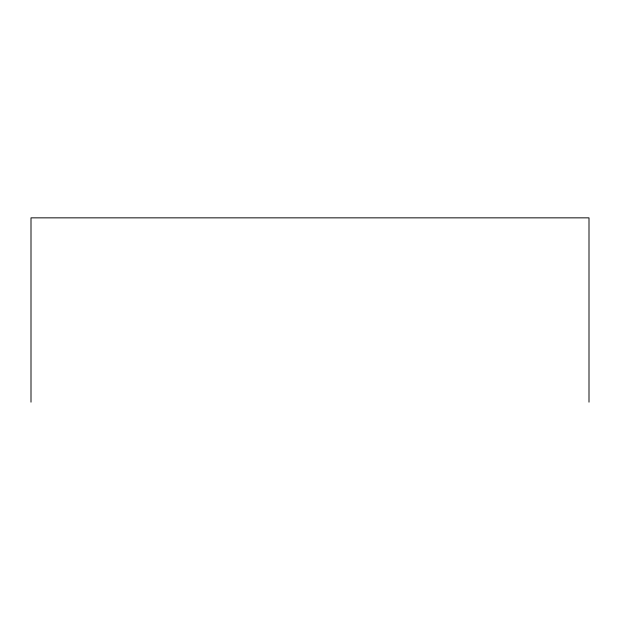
<?xml version="1.0" encoding="UTF-8"?>
<svg xmlns="http://www.w3.org/2000/svg" width="620" height="620" viewBox="0 0 620 620"><rect width="100%" height="100%" fill="white"/><g stroke="black" fill="none" stroke-linecap="round" stroke-linejoin="round"><path stroke-width="0.93" d="M589 402.147L589 217.853L31 217.853L31 402.147"/></g></svg>
